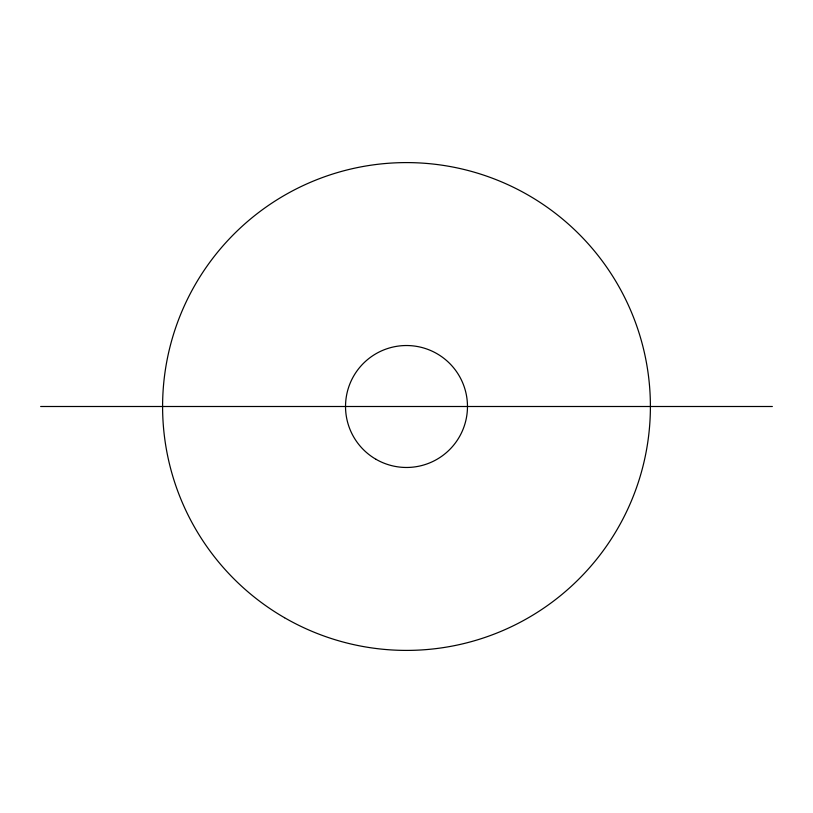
<?xml version="1.0" encoding="UTF-8"?>
<svg xmlns="http://www.w3.org/2000/svg" width="813" height="813" viewBox="0 0 813 813"><rect width="100%" height="100%" fill="white"/><g stroke="black" fill="none" stroke-linecap="round" stroke-linejoin="round"><path stroke-width="1.22" d="M40.65 406.5L772.35 406.5M376.013 459.304A60.975 60.975 0 0 0 467.475 406.5A60.975 60.975 0 0 0 376.013 353.696A60.975 60.975 0 0 0 376.013 459.304M284.55 617.728A243.9 243.9 0 0 0 650.4 406.5A243.9 243.9 0 0 0 284.55 195.272A243.9 243.9 0 0 0 284.55 617.728"/></g></svg>
